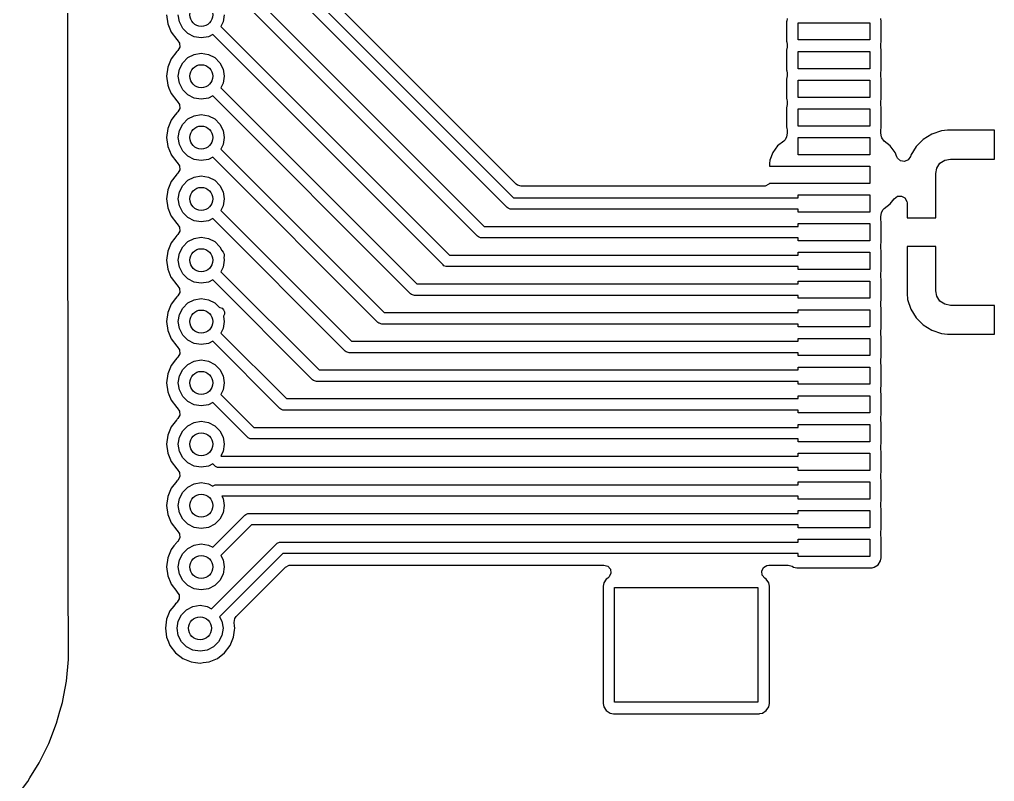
# Model space of a CAD drawing. Extents: x 51 to 261, y -150 to -32.
# Drawn here: x 54.75 to 71.75, y -85.31 to -72.04 of the extents above; entities that cross this region are included whole.
import ezdxf

# ---------------------------------------------------------------- set-up
doc = ezdxf.new("R2010")
doc.units = 0
doc.layers.add('BLACK', color=7, linetype='CONTINUOUS')

msp = doc.modelspace()

# ---------------------------------------------------------------- linework, layer by layer
at = {"layer": 'BLACK', "linetype": 'CONTINUOUS'}
for p, q in [((55.597727, -82.218396), (55.589835, -69.032823)), ((58.250174, -70.030752), (63.361998, -75.142576)), ((63.408728, -74.905757), (58.541175, -70.038204)), ((63.249865, -75.313287), (58.102032, -70.165454)), ((62.733865, -75.813286), (58.137086, -71.216508)), ((58.268035, -71.064613), (62.845997, -75.642576)), ((57.310001, -71.954833), (57.330638, -72.111592)), ((57.53526, -72.078439), (57.515683, -71.954832)), ((57.592076, -72.189946), (57.53526, -72.078439)), ((58.296106, -72.078439), (58.257155, -72.154882)), ((58.315683, -71.954832), (58.296106, -72.078439)), ((68.123663, -72.066092), (68.122323, -72.072828)), ((68.122323, -72.072828), (68.122323, -72.412324)), ((68.133474, -72.016766), (68.123663, -72.066092)), ((69.773323, -72.072825), (69.762172, -72.016768)), ((69.773323, -72.412326), (69.773323, -72.072825)), ((57.330638, -72.111592), (57.330639, -72.111594)), ((57.330639, -72.111594), (57.390663, -72.256506)), ((57.680569, -72.278439), (57.592076, -72.189946)), ((58.257155, -72.154882), (62.244848, -76.142576)), ((68.322823, -72.392576), (68.322823, -72.092576)), ((68.322823, -72.092576), (69.572823, -72.092576)), ((69.572823, -72.092576), (69.572823, -72.392576)), ((57.390663, -72.256506), (57.391147, -72.257673)), ((57.391147, -72.257673), (57.487401, -72.383114)), ((57.487401, -72.383114), (57.497568, -72.390915)), ((57.497568, -72.390915), (57.53877, -72.447344)), ((57.792076, -72.335255), (57.680569, -72.278439)), ((57.915683, -72.354832), (57.792076, -72.335255)), ((58.03929, -72.335255), (57.915683, -72.354832)), ((58.115733, -72.296304), (58.03929, -72.335255)), ((62.132717, -76.313287), (58.115733, -72.296304)), ((68.122323, -72.412324), (68.125834, -72.429975)), ((69.572823, -72.392576), (68.322823, -72.392576)), ((69.762172, -72.468384), (69.773323, -72.412326)), ((57.497571, -72.587661), (57.491188, -72.592559)), ((57.50871, -72.57801), (57.497571, -72.587661)), ((57.542924, -72.51709), (57.50871, -72.57801)), ((57.53877, -72.447344), (57.542924, -72.51709)), ((68.133474, -72.516766), (68.122323, -72.572828)), ((68.122323, -72.572828), (68.122323, -72.912324)), ((68.125834, -72.429975), (68.133474, -72.468386)), ((68.133474, -72.468386), (68.133474, -72.516766)), ((69.762172, -72.516768), (69.762172, -72.468384)), ((69.773323, -72.572825), (69.762172, -72.516768)), ((69.773323, -72.912326), (69.773323, -72.572825)), ((57.391146, -72.720908), (57.330639, -72.866985)), ((57.487402, -72.595465), (57.391146, -72.720908)), ((57.491188, -72.592559), (57.487402, -72.595465)), ((57.592076, -72.788634), (57.680569, -72.700141)), ((57.680569, -72.700141), (57.792076, -72.643325)), ((57.792076, -72.643325), (57.915683, -72.623748)), ((57.915683, -72.623748), (58.03929, -72.643325)), ((58.03929, -72.643325), (58.150797, -72.700141)), ((58.150797, -72.700141), (58.23929, -72.788634)), ((68.322823, -72.892576), (68.322823, -72.592576)), ((68.322823, -72.592576), (69.572823, -72.592576)), ((69.572823, -72.592576), (69.572823, -72.892576)), ((57.330638, -72.866987), (57.310001, -73.023746)), ((57.330639, -72.866985), (57.330638, -72.866987)), ((57.515683, -73.023748), (57.53526, -72.900141)), ((57.53526, -72.900141), (57.592076, -72.788634)), ((58.23929, -72.788634), (58.296106, -72.900141)), ((58.296106, -72.900141), (58.315683, -73.023748)), ((68.122323, -72.912324), (68.125834, -72.929975)), ((68.125834, -72.929975), (68.133474, -72.968386)), ((69.572823, -72.892576), (68.322823, -72.892576)), ((69.762172, -72.968384), (69.773323, -72.912326)), ((57.310001, -73.023746), (57.310001, -73.023749)), ((57.310001, -73.023749), (57.330638, -73.180508)), ((57.53526, -73.147355), (57.515683, -73.023748)), ((58.315683, -73.023748), (58.296106, -73.147355)), ((68.122324, -73.072825), (68.122323, -73.072828)), ((68.122323, -73.072828), (68.122323, -73.412324)), ((68.133474, -73.016766), (68.122324, -73.072825)), ((68.133474, -72.968386), (68.133474, -73.016766)), ((68.322823, -73.392576), (68.322823, -73.092576)), ((68.322823, -73.092576), (69.572823, -73.092576)), ((69.572823, -73.092576), (69.572823, -73.392576)), ((69.762172, -73.016768), (69.762172, -72.968384)), ((69.773323, -73.072825), (69.762172, -73.016768)), ((69.773323, -73.412326), (69.773323, -73.072825)), ((57.330638, -73.180508), (57.330639, -73.18051)), ((57.330639, -73.18051), (57.352364, -73.23296)), ((57.352364, -73.23296), (57.391147, -73.326589)), ((57.592076, -73.258862), (57.53526, -73.147355)), ((57.680569, -73.347355), (57.592076, -73.258862)), ((58.296106, -73.147355), (58.257155, -73.223798)), ((58.257155, -73.223798), (61.675933, -76.642576)), ((57.391147, -73.326589), (57.487401, -73.45203)), ((57.792076, -73.404171), (57.680569, -73.347355)), ((57.915683, -73.423748), (57.792076, -73.404171)), ((58.03929, -73.404171), (57.915683, -73.423748)), ((58.115733, -73.36522), (58.03929, -73.404171)), ((61.5638, -76.813287), (58.115733, -73.36522)), ((68.122323, -73.412324), (68.124327, -73.422397)), ((68.124327, -73.422397), (68.133474, -73.468386)), ((69.572823, -73.392576), (68.322823, -73.392576)), ((69.762172, -73.468384), (69.773323, -73.412326)), ((57.487401, -73.45203), (57.497568, -73.459831)), ((57.497568, -73.459831), (57.53877, -73.51626)), ((57.542924, -73.586006), (57.50871, -73.646926)), ((57.53877, -73.51626), (57.542924, -73.586006)), ((68.133474, -73.516766), (68.122323, -73.572828)), ((68.122323, -73.572828), (68.122323, -73.912324)), ((68.133474, -73.468386), (68.133474, -73.516766)), ((68.322823, -73.892576), (68.322823, -73.592576)), ((68.322823, -73.592576), (69.572823, -73.592576)), ((69.572823, -73.592576), (69.572823, -73.892576)), ((69.762172, -73.500035), (69.762172, -73.468384)), ((69.762172, -73.516768), (69.762172, -73.500035)), ((69.773323, -73.572825), (69.762172, -73.516768)), ((69.773323, -73.912326), (69.773323, -73.572825)), ((57.439274, -73.727102), (57.391146, -73.789824)), ((57.487401, -73.664382), (57.439274, -73.727102)), ((57.497571, -73.656577), (57.487401, -73.664382)), ((57.50871, -73.646926), (57.497571, -73.656577)), ((57.592076, -73.85755), (57.680569, -73.769057)), ((57.680569, -73.769057), (57.792076, -73.712241)), ((57.792076, -73.712241), (57.915683, -73.692664)), ((57.915683, -73.692664), (58.03929, -73.712241)), ((58.03929, -73.712241), (58.150797, -73.769057)), ((58.150797, -73.769057), (58.23929, -73.85755)), ((57.330638, -73.935903), (57.310001, -74.092662)), ((57.330639, -73.935901), (57.330638, -73.935903)), ((57.391146, -73.789824), (57.330639, -73.935901)), ((57.53526, -73.969057), (57.592076, -73.85755)), ((58.23929, -73.85755), (58.296106, -73.969057)), ((68.122323, -73.912324), (68.124362, -73.922576)), ((68.124362, -73.922576), (68.133474, -73.968386)), ((69.572823, -73.892576), (68.322823, -73.892576)), ((69.762172, -73.968384), (69.773323, -73.912326)), ((57.310001, -74.092662), (57.310001, -74.092665)), ((57.310001, -74.092665), (57.330638, -74.249424)), ((57.515683, -74.092664), (57.53526, -73.969057)), ((57.53526, -74.216271), (57.515683, -74.092664)), ((58.296106, -73.969057), (58.315683, -74.092664)), ((58.315683, -74.092664), (58.296106, -74.216271)), ((68.118459, -74.078268), (68.096658, -74.132166)), ((68.121135, -74.078801), (68.118459, -74.078268)), ((68.133474, -74.016766), (68.121135, -74.078801)), ((68.133474, -73.968386), (68.133474, -74.016766)), ((68.322823, -74.392576), (68.322823, -74.092576)), ((68.322823, -74.092576), (69.572823, -74.092576)), ((69.572823, -74.092576), (69.572823, -74.392576)), ((69.762172, -74.016768), (69.762172, -73.968384)), ((69.774512, -74.078803), (69.762172, -74.016768)), ((69.77541, -74.078624), (69.774512, -74.078803)), ((69.780001, -74.098498), (69.77541, -74.078624)), ((69.821871, -74.154432), (69.780001, -74.098498)), ((70.655484, -74.032996), (70.505268, -74.125651)), ((70.655489, -74.032994), (70.655484, -74.032996)), ((70.82302, -73.97748), (70.655489, -74.032994)), ((70.926416, -73.966917), (70.82302, -73.97748)), ((70.926432, -73.966916), (70.926416, -73.966917)), ((71.746736, -73.966916), (70.926432, -73.966916)), ((71.746736, -74.466916), (71.746736, -73.966916)), ((57.330638, -74.249424), (57.330639, -74.249426)), ((57.330639, -74.249426), (57.388437, -74.388964)), ((57.592076, -74.327778), (57.53526, -74.216271)), ((58.296106, -74.216271), (58.257155, -74.292714)), ((67.965632, -74.235388), (67.879472, -74.350482)), ((68.073774, -74.154432), (67.965632, -74.235388)), ((68.096658, -74.132166), (68.073774, -74.154432)), ((69.930013, -74.235388), (69.821871, -74.154432)), ((70.016173, -74.350482), (69.930013, -74.235388)), ((70.380471, -74.250448), (70.287816, -74.400664)), ((70.505268, -74.125651), (70.380471, -74.250448)), ((57.388437, -74.388964), (57.391147, -74.395505)), ((57.391147, -74.395505), (57.487401, -74.520946)), ((57.680569, -74.416271), (57.592076, -74.327778)), ((57.792076, -74.473087), (57.680569, -74.416271)), ((58.115733, -74.434136), (58.03929, -74.473087)), ((60.994884, -77.313286), (58.115733, -74.434136)), ((58.257155, -74.292714), (61.107016, -77.142576)), ((67.879468, -74.350489), (67.829226, -74.485196)), ((67.879472, -74.350482), (67.879468, -74.350489)), ((69.572823, -74.392576), (68.322823, -74.392576)), ((70.016177, -74.350489), (70.016173, -74.350482)), ((70.045731, -74.429728), (70.016177, -74.350489)), ((70.055353, -74.449806), (70.045731, -74.429728)), ((70.106551, -74.49735), (70.055353, -74.449806)), ((70.279618, -74.425403), (70.239843, -74.482846)), ((70.287814, -74.400669), (70.279618, -74.425403)), ((70.287816, -74.400664), (70.287814, -74.400669)), ((57.487401, -74.520946), (57.497568, -74.528747)), ((57.497568, -74.528747), (57.53877, -74.585176)), ((57.53877, -74.585176), (57.542924, -74.654922)), ((57.915683, -74.492664), (57.792076, -74.473087)), ((58.03929, -74.473087), (57.915683, -74.492664)), ((67.829224, -74.485203), (67.822823, -74.544731)), ((67.822823, -74.544731), (67.822823, -74.592576)), ((67.822823, -74.592576), (68.291907, -74.592576)), ((67.829226, -74.485196), (67.829224, -74.485203)), ((68.291907, -74.592576), (68.302085, -74.593076)), ((68.302085, -74.593076), (68.322823, -74.593076)), ((68.322823, -74.593076), (68.322823, -74.592576)), ((68.322823, -74.592576), (69.572823, -74.592576)), ((69.572823, -74.592576), (69.572823, -74.892576)), ((70.175327, -74.509667), (70.106551, -74.49735)), ((70.239843, -74.482846), (70.175327, -74.509667)), ((70.721736, -74.721916), (70.741147, -74.624332)), ((70.741147, -74.624332), (70.796424, -74.541604)), ((70.796424, -74.541604), (70.879152, -74.486327)), ((70.879152, -74.486327), (70.976736, -74.466916)), ((70.976736, -74.466916), (71.746736, -74.466916)), ((57.477089, -74.746737), (57.391146, -74.85874)), ((57.487401, -74.733298), (57.477089, -74.746737)), ((57.497571, -74.725493), (57.487401, -74.733298)), ((57.50871, -74.715842), (57.497571, -74.725493)), ((57.542924, -74.654922), (57.50871, -74.715842)), ((57.680569, -74.837973), (57.792076, -74.781157)), ((57.792076, -74.781157), (57.915683, -74.76158)), ((57.915683, -74.76158), (58.03929, -74.781157)), ((58.03929, -74.781157), (58.150797, -74.837973)), ((70.721736, -75.491916), (70.721736, -74.721916)), ((57.391146, -74.85874), (57.330639, -75.004817)), ((57.53526, -75.037973), (57.592076, -74.926466)), ((57.592076, -74.926466), (57.680569, -74.837973)), ((58.150797, -74.837973), (58.23929, -74.926466)), ((58.23929, -74.926466), (58.296106, -75.037973)), ((63.42937, -74.922391), (63.408728, -74.905757)), ((63.496409, -74.942076), (63.42937, -74.922391)), ((67.721961, -74.942076), (63.496409, -74.942076)), ((67.748319, -74.939242), (67.721961, -74.942076)), ((67.809642, -74.905757), (67.748319, -74.939242)), ((67.822823, -74.892576), (67.809642, -74.905757)), ((68.291907, -74.892576), (67.822823, -74.892576)), ((68.302085, -74.892076), (68.291907, -74.892576)), ((68.322823, -74.892076), (68.302085, -74.892076)), ((68.322823, -74.892576), (68.322823, -74.892076)), ((69.572823, -74.892576), (68.322823, -74.892576)), ((57.330638, -75.004819), (57.310001, -75.161578)), ((57.330639, -75.004817), (57.330638, -75.004819)), ((57.515683, -75.16158), (57.53526, -75.037973)), ((58.296106, -75.037973), (58.315683, -75.16158)), ((68.322823, -75.142576), (68.322823, -75.092576)), ((68.322823, -75.092576), (69.572823, -75.092576)), ((69.572823, -75.092576), (69.572823, -75.392576)), ((69.99847, -75.158318), (70.054403, -75.116447)), ((70.054403, -75.116447), (70.124095, -75.111463)), ((70.124095, -75.111463), (70.185418, -75.144949)), ((57.310001, -75.161578), (57.310001, -75.161581)), ((57.310001, -75.161581), (57.330638, -75.31834)), ((57.53526, -75.285187), (57.515683, -75.16158)), ((57.592076, -75.396694), (57.53526, -75.285187)), ((58.296106, -75.285187), (58.257155, -75.36163)), ((58.315683, -75.16158), (58.296106, -75.285187)), ((63.361998, -75.142576), (68.322823, -75.142576)), ((69.821872, -75.330718), (69.930013, -75.249762)), ((69.930013, -75.249762), (69.99847, -75.158318)), ((70.185418, -75.144949), (70.218902, -75.206272)), ((70.218902, -75.206272), (70.221736, -75.232629)), ((70.221736, -75.232629), (70.221736, -75.491916)), ((57.330638, -75.31834), (57.330639, -75.318342)), ((57.330639, -75.318342), (57.373353, -75.421464)), ((57.373353, -75.421464), (57.391147, -75.464421)), ((57.391147, -75.464421), (57.487401, -75.589862)), ((57.680569, -75.485187), (57.592076, -75.396694)), ((58.257155, -75.36163), (60.5381, -77.642576)), ((63.265019, -75.325723), (63.249865, -75.313287)), ((63.301067, -75.340655), (63.265019, -75.325723)), ((63.320576, -75.342576), (63.301067, -75.340655)), ((68.322823, -75.342576), (63.320576, -75.342576)), ((68.322823, -75.392576), (68.322823, -75.342576)), ((69.572823, -75.392576), (68.322823, -75.392576)), ((69.762172, -75.468384), (69.774512, -75.406349)), ((69.762172, -75.516768), (69.762172, -75.468384)), ((69.774512, -75.406349), (69.777231, -75.40689)), ((69.777231, -75.40689), (69.798837, -75.353176)), ((69.798837, -75.353176), (69.821872, -75.330718)), ((57.487401, -75.589862), (57.497568, -75.597663)), ((57.497568, -75.597663), (57.53877, -75.654092)), ((57.792076, -75.542003), (57.680569, -75.485187)), ((57.915683, -75.56158), (57.792076, -75.542003)), ((58.03929, -75.542003), (57.915683, -75.56158)), ((58.115733, -75.503052), (58.03929, -75.542003)), ((60.425969, -77.813287), (58.115733, -75.503052)), ((62.845997, -75.642576), (68.322823, -75.642576)), ((68.322823, -75.642576), (68.322823, -75.592576)), ((68.322823, -75.592576), (69.572823, -75.592576)), ((69.572823, -75.592576), (69.572823, -75.892576)), ((69.773323, -75.572825), (69.762172, -75.516768)), ((69.773323, -75.692079), (69.773323, -75.572825)), ((70.221736, -75.491916), (70.721736, -75.491916)), ((57.487401, -75.802214), (57.455073, -75.844345)), ((57.489235, -75.800807), (57.487401, -75.802214)), ((57.49239, -75.798386), (57.489235, -75.800807)), ((57.497571, -75.794409), (57.49239, -75.798386)), ((57.50871, -75.784758), (57.497571, -75.794409)), ((57.542924, -75.723838), (57.50871, -75.784758)), ((57.53877, -75.654092), (57.542924, -75.723838)), ((62.749018, -75.825723), (62.733865, -75.813286)), ((69.773323, -75.912326), (69.773323, -75.692079)), ((57.391146, -75.927656), (57.330639, -76.073733)), ((57.455073, -75.844345), (57.391146, -75.927656)), ((57.592076, -75.995382), (57.680569, -75.906889)), ((57.680569, -75.906889), (57.792076, -75.850073)), ((57.792076, -75.850073), (57.915683, -75.830496)), ((57.915683, -75.830496), (58.03929, -75.850073)), ((58.03929, -75.850073), (58.150797, -75.906889)), ((58.150797, -75.906889), (58.23929, -75.995382)), ((62.759576, -75.830096), (62.749018, -75.825723)), ((62.785067, -75.840655), (62.759576, -75.830096)), ((62.804576, -75.842576), (62.785067, -75.840655)), ((68.322823, -75.842576), (62.804576, -75.842576)), ((68.322823, -75.892576), (68.322823, -75.842576)), ((69.572823, -75.892576), (68.322823, -75.892576)), ((69.762172, -75.968384), (69.773323, -75.912326)), ((69.762172, -76.016768), (69.762172, -75.968384)), ((57.330638, -76.073735), (57.310001, -76.230494)), ((57.330639, -76.073733), (57.330638, -76.073735)), ((57.515683, -76.230496), (57.53526, -76.106889)), ((57.53526, -76.106889), (57.592076, -75.995382)), ((58.23929, -75.995382), (58.273065, -76.061669)), ((58.273065, -76.061669), (58.299135, -76.087739)), ((58.299135, -76.087739), (58.314067, -76.123787)), ((58.314067, -76.123787), (58.314067, -76.162805)), ((62.244848, -76.142576), (68.322823, -76.142576)), ((68.322823, -76.142576), (68.322823, -76.092576)), ((68.322823, -76.092576), (69.572823, -76.092576)), ((69.572823, -76.092576), (69.572823, -76.392576)), ((69.773323, -76.072825), (69.762172, -76.016768)), ((69.773323, -76.412326), (69.773323, -76.072825)), ((70.721736, -75.991916), (70.221737, -75.991916)), ((70.221737, -75.991916), (70.221737, -76.812234)), ((70.721736, -76.761916), (70.721736, -75.991916)), ((57.310001, -76.230494), (57.310001, -76.230497)), ((57.310001, -76.230497), (57.330638, -76.387256)), ((57.53526, -76.354103), (57.515683, -76.230496)), ((58.315683, -76.230496), (58.296106, -76.354103)), ((58.314067, -76.162805), (58.30748, -76.178705)), ((58.30748, -76.178705), (58.315683, -76.230496)), ((62.14787, -76.325723), (62.132717, -76.313287)), ((62.183918, -76.340655), (62.14787, -76.325723)), ((57.330638, -76.387256), (57.330639, -76.387258)), ((57.330639, -76.387258), (57.387645, -76.524884)), ((57.592076, -76.46561), (57.53526, -76.354103)), ((57.680569, -76.554103), (57.592076, -76.46561)), ((58.296106, -76.354103), (58.257155, -76.430546)), ((58.257155, -76.430546), (59.969185, -78.142576)), ((62.203427, -76.342576), (62.183918, -76.340655)), ((68.322823, -76.342576), (62.203427, -76.342576)), ((68.322823, -76.392576), (68.322823, -76.342576)), ((69.572823, -76.392576), (68.322823, -76.392576)), ((69.762172, -76.468384), (69.773323, -76.412326)), ((69.762172, -76.516768), (69.762172, -76.468384)), ((57.387645, -76.524884), (57.391147, -76.533337)), ((57.391147, -76.533337), (57.487401, -76.658778)), ((57.487401, -76.658778), (57.497568, -76.666579)), ((57.497568, -76.666579), (57.53877, -76.723008)), ((57.792076, -76.610919), (57.680569, -76.554103)), ((57.915683, -76.630496), (57.792076, -76.610919)), ((58.03929, -76.610919), (57.915683, -76.630496)), ((58.115733, -76.571968), (58.03929, -76.610919)), ((59.857052, -78.313287), (58.115733, -76.571968)), ((61.675933, -76.642576), (68.322823, -76.642576)), ((68.322823, -76.642576), (68.322823, -76.592576)), ((68.322823, -76.592576), (69.572823, -76.592576)), ((69.572823, -76.592576), (69.572823, -76.892576)), ((69.773323, -76.572825), (69.762172, -76.516768)), ((69.773323, -76.812234), (69.773323, -76.572825)), ((57.542924, -76.792754), (57.50871, -76.853674)), ((57.53877, -76.723008), (57.542924, -76.792754)), ((61.578954, -76.825723), (61.5638, -76.813287)), ((61.615002, -76.840655), (61.578954, -76.825723)), ((61.634511, -76.842576), (61.615002, -76.840655)), ((69.773323, -76.912326), (69.773323, -76.812234)), ((70.221737, -76.812234), (70.2323, -76.915631)), ((70.741147, -76.8595), (70.721736, -76.761916)), ((57.391146, -76.996572), (57.330639, -77.142649)), ((57.467309, -76.897315), (57.391146, -76.996572)), ((57.487401, -76.87113), (57.467309, -76.897315)), ((57.497571, -76.863325), (57.487401, -76.87113)), ((57.50871, -76.853674), (57.497571, -76.863325)), ((57.592076, -77.064298), (57.680569, -76.975805)), ((57.680569, -76.975805), (57.792076, -76.918989)), ((57.792076, -76.918989), (57.915683, -76.899412)), ((57.915683, -76.899412), (58.03929, -76.918989)), ((58.03929, -76.918989), (58.150797, -76.975805)), ((58.150797, -76.975805), (58.225947, -77.050955)), ((68.322823, -76.842576), (61.634511, -76.842576)), ((68.322823, -76.892576), (68.322823, -76.842576)), ((69.572823, -76.892576), (68.322823, -76.892576)), ((69.762172, -76.968384), (69.773323, -76.912326)), ((69.762172, -77.016768), (69.762172, -76.968384)), ((70.2323, -76.915631), (70.287814, -77.083162)), ((70.796424, -76.942228), (70.741147, -76.8595)), ((70.879152, -76.997505), (70.796424, -76.942228)), ((70.976736, -77.016916), (70.879152, -76.997505)), ((57.330638, -77.142651), (57.310001, -77.29941)), ((57.330639, -77.142649), (57.330638, -77.142651)), ((57.515683, -77.299412), (57.53526, -77.175805)), ((57.53526, -77.175805), (57.592076, -77.064298)), ((58.225947, -77.050955), (58.242087, -77.052545)), ((58.242087, -77.052545), (58.278135, -77.067477)), ((58.278135, -77.067477), (58.305725, -77.095067)), ((58.305725, -77.095067), (58.320657, -77.131115)), ((58.320657, -77.170133), (58.305725, -77.206181)), ((58.320657, -77.131115), (58.320657, -77.170133)), ((61.107016, -77.142576), (68.322823, -77.142576)), ((68.322823, -77.142576), (68.322823, -77.092576)), ((68.322823, -77.092576), (69.572823, -77.092576)), ((69.572823, -77.092576), (69.572823, -77.392576)), ((69.773323, -77.072825), (69.762172, -77.016768)), ((69.773323, -77.412326), (69.773323, -77.072825)), ((70.287814, -77.083162), (70.287816, -77.083167)), ((70.287816, -77.083167), (70.380471, -77.233383)), ((71.746736, -77.016916), (70.976736, -77.016916)), ((71.746736, -77.516914), (71.746736, -77.016916)), ((57.310001, -77.29941), (57.310001, -77.299413)), ((57.310001, -77.299413), (57.330638, -77.456172)), ((57.53526, -77.423019), (57.515683, -77.299412)), ((58.315683, -77.299412), (58.296106, -77.423019)), ((58.305725, -77.206181), (58.301574, -77.210331)), ((58.301574, -77.210331), (58.315683, -77.299412)), ((61.010037, -77.325723), (60.994884, -77.313286)), ((61.020595, -77.330096), (61.010037, -77.325723)), ((61.046086, -77.340655), (61.020595, -77.330096)), ((61.065595, -77.342576), (61.046086, -77.340655)), ((68.322823, -77.342576), (61.065595, -77.342576)), ((68.322823, -77.392576), (68.322823, -77.342576)), ((70.380471, -77.233383), (70.505268, -77.35818)), ((57.330638, -77.456172), (57.330639, -77.456174)), ((57.330639, -77.456174), (57.378957, -77.572825)), ((57.592076, -77.534526), (57.53526, -77.423019)), ((58.296106, -77.423019), (58.257155, -77.499462)), ((58.257155, -77.499462), (59.400269, -78.642576)), ((69.572823, -77.392576), (68.322823, -77.392576)), ((69.762172, -77.468384), (69.773323, -77.412326)), ((69.762172, -77.516768), (69.762172, -77.468384)), ((69.773323, -77.572825), (69.762172, -77.516768)), ((70.505268, -77.35818), (70.655484, -77.450835)), ((70.655484, -77.450835), (70.655489, -77.450837)), ((70.655489, -77.450837), (70.82302, -77.506351)), ((70.82302, -77.506351), (70.926423, -77.516915)), ((70.926423, -77.516915), (71.746735, -77.516915)), ((71.746735, -77.516915), (71.746736, -77.516914)), ((57.378957, -77.572825), (57.391147, -77.602253)), ((57.391147, -77.602253), (57.487401, -77.727694)), ((57.680569, -77.623019), (57.592076, -77.534526)), ((57.792076, -77.679835), (57.680569, -77.623019)), ((57.915683, -77.699412), (57.792076, -77.679835)), ((58.03929, -77.679835), (57.915683, -77.699412)), ((58.115733, -77.640884), (58.03929, -77.679835)), ((59.288136, -78.813287), (58.115733, -77.640884)), ((60.5381, -77.642576), (68.322823, -77.642576)), ((68.322823, -77.642576), (68.322823, -77.592576)), ((68.322823, -77.592576), (69.572823, -77.592576)), ((69.572823, -77.592576), (69.572823, -77.892576)), ((69.773323, -77.912326), (69.773323, -77.572825)), ((57.487401, -77.727694), (57.497568, -77.735495)), ((57.497568, -77.735495), (57.53877, -77.791924)), ((57.542924, -77.86167), (57.50871, -77.92259)), ((57.53877, -77.791924), (57.542924, -77.86167)), ((60.441122, -77.825724), (60.425969, -77.813287)), ((60.47717, -77.840655), (60.441122, -77.825724)), ((60.496679, -77.842576), (60.47717, -77.840655)), ((68.322823, -77.842576), (60.496679, -77.842576)), ((68.322823, -77.892576), (68.322823, -77.842576)), ((57.465657, -77.968384), (57.391146, -78.065488)), ((57.487401, -77.940046), (57.465657, -77.968384)), ((57.497571, -77.932241), (57.487401, -77.940046)), ((57.50871, -77.92259), (57.497571, -77.932241)), ((57.680569, -78.044721), (57.792076, -77.987905)), ((57.792076, -77.987905), (57.915683, -77.968328)), ((57.915683, -77.968328), (58.03929, -77.987905)), ((58.03929, -77.987905), (58.150797, -78.044721)), ((69.572823, -77.892576), (68.322823, -77.892576)), ((69.762172, -77.968384), (69.773323, -77.912326)), ((69.762172, -78.016768), (69.762172, -77.968384)), ((69.773323, -78.072825), (69.762172, -78.016768)), ((57.391146, -78.065488), (57.330639, -78.211565)), ((57.53526, -78.244721), (57.592076, -78.133214)), ((57.592076, -78.133214), (57.680569, -78.044721)), ((58.150797, -78.044721), (58.23929, -78.133214)), ((58.23929, -78.133214), (58.296106, -78.244721)), ((59.969185, -78.142576), (68.322823, -78.142576)), ((68.322823, -78.142576), (68.322823, -78.092576)), ((68.322823, -78.092576), (69.572823, -78.092576)), ((69.572823, -78.092576), (69.572823, -78.392576)), ((69.773323, -78.412326), (69.773323, -78.072825)), ((57.330638, -78.211567), (57.310001, -78.368326)), ((57.310001, -78.368326), (57.310001, -78.368329)), ((57.310001, -78.368329), (57.330638, -78.525088)), ((57.330639, -78.211565), (57.330638, -78.211567)), ((57.515683, -78.368328), (57.53526, -78.244721)), ((57.53526, -78.491935), (57.515683, -78.368328)), ((58.296106, -78.244721), (58.315683, -78.368328)), ((58.315683, -78.368328), (58.296106, -78.491935)), ((59.872206, -78.325723), (59.857052, -78.313287)), ((59.908254, -78.340655), (59.872206, -78.325723)), ((59.927763, -78.342576), (59.908254, -78.340655)), ((68.322823, -78.342576), (59.927763, -78.342576)), ((68.322823, -78.392576), (68.322823, -78.342576)), ((57.330638, -78.525088), (57.330639, -78.52509)), ((57.330639, -78.52509), (57.350411, -78.572825)), ((57.592076, -78.603442), (57.53526, -78.491935)), ((58.296106, -78.491935), (58.257155, -78.568378)), ((69.572823, -78.392576), (68.322823, -78.392576)), ((69.762172, -78.468384), (69.773323, -78.412326)), ((69.762172, -78.516768), (69.762172, -78.468384)), ((69.773323, -78.572825), (69.762172, -78.516768)), ((57.350411, -78.572825), (57.391147, -78.671169)), ((57.391147, -78.671169), (57.487401, -78.79661)), ((57.680569, -78.691935), (57.592076, -78.603442)), ((57.792076, -78.748751), (57.680569, -78.691935)), ((58.115733, -78.7098), (58.03929, -78.748751)), ((58.71922, -79.313286), (58.115733, -78.7098)), ((58.257155, -78.568378), (58.831352, -79.142576)), ((59.400269, -78.642576), (68.322823, -78.642576)), ((68.322823, -78.642576), (68.322823, -78.592576)), ((68.322823, -78.592576), (69.572823, -78.592576)), ((69.572823, -78.592576), (69.572823, -78.892576)), ((69.773323, -78.912326), (69.773323, -78.572825)), ((57.487401, -78.79661), (57.497568, -78.804411)), ((57.497568, -78.804411), (57.53877, -78.86084)), ((57.53877, -78.86084), (57.542924, -78.930586)), ((57.915683, -78.768328), (57.792076, -78.748751)), ((58.03929, -78.748751), (57.915683, -78.768328)), ((59.30329, -78.825723), (59.288136, -78.813287)), ((59.339338, -78.840655), (59.30329, -78.825723)), ((59.358847, -78.842576), (59.339338, -78.840655)), ((68.322823, -78.842576), (59.358847, -78.842576)), ((68.322823, -78.892576), (68.322823, -78.842576)), ((57.481411, -79.016768), (57.391146, -79.134404)), ((57.487401, -79.008962), (57.481411, -79.016768)), ((57.497571, -79.001157), (57.487401, -79.008962)), ((57.50871, -78.991506), (57.497571, -79.001157)), ((57.542924, -78.930586), (57.50871, -78.991506)), ((57.792076, -79.056821), (57.915683, -79.037244)), ((57.915683, -79.037244), (58.03929, -79.056821)), ((69.572823, -78.892576), (68.322823, -78.892576)), ((69.762172, -78.968384), (69.773323, -78.912326)), ((69.762172, -79.016768), (69.762172, -78.968384)), ((69.773323, -79.072825), (69.762172, -79.016768)), ((57.391146, -79.134404), (57.330639, -79.280481)), ((57.53526, -79.313637), (57.592076, -79.20213)), ((57.592076, -79.20213), (57.680569, -79.113637)), ((57.680569, -79.113637), (57.792076, -79.056821)), ((58.03929, -79.056821), (58.150797, -79.113637)), ((58.150797, -79.113637), (58.23929, -79.20213)), ((58.23929, -79.20213), (58.296106, -79.313637)), ((58.831352, -79.142576), (68.322823, -79.142576)), ((68.322823, -79.142576), (68.322823, -79.092576)), ((68.322823, -79.092576), (69.572823, -79.092576)), ((69.572823, -79.092576), (69.572823, -79.392576)), ((69.773323, -79.412326), (69.773323, -79.072825)), ((57.330638, -79.280483), (57.310001, -79.437242)), ((57.330639, -79.280481), (57.330638, -79.280483)), ((57.515683, -79.437244), (57.53526, -79.313637)), ((58.296106, -79.313637), (58.315683, -79.437244)), ((58.734373, -79.325723), (58.71922, -79.313286)), ((58.744931, -79.330096), (58.734373, -79.325723)), ((58.770422, -79.340655), (58.744931, -79.330096)), ((58.789931, -79.342576), (58.770422, -79.340655)), ((68.322823, -79.342576), (58.789931, -79.342576)), ((68.322823, -79.392576), (68.322823, -79.342576)), ((57.310001, -79.437242), (57.310001, -79.437245)), ((57.310001, -79.437245), (57.330638, -79.594004)), ((57.53526, -79.560851), (57.515683, -79.437244)), ((57.592076, -79.672358), (57.53526, -79.560851)), ((58.296106, -79.560851), (58.257155, -79.637295)), ((58.315683, -79.437244), (58.296106, -79.560851)), ((69.572823, -79.392576), (68.322823, -79.392576)), ((69.762172, -79.468384), (69.773323, -79.412326)), ((69.762172, -79.516768), (69.762172, -79.468384)), ((69.773323, -79.572825), (69.762172, -79.516768)), ((57.330638, -79.594004), (57.330639, -79.594006)), ((57.330639, -79.594006), (57.391147, -79.740085)), ((57.680569, -79.760851), (57.592076, -79.672358)), ((58.257155, -79.637295), (58.262436, -79.642576)), ((58.262436, -79.642576), (68.322823, -79.642576)), ((68.322823, -79.642576), (68.322823, -79.592576)), ((68.322823, -79.592576), (69.572823, -79.592576)), ((69.572823, -79.592576), (69.572823, -79.892576)), ((69.773323, -79.912326), (69.773323, -79.572825)), ((57.391147, -79.740085), (57.487401, -79.865526)), ((57.487401, -79.865526), (57.497568, -79.873327)), ((57.497568, -79.873327), (57.53877, -79.929756)), ((57.792076, -79.817667), (57.680569, -79.760851)), ((57.915683, -79.837244), (57.792076, -79.817667)), ((58.03929, -79.817667), (57.915683, -79.837244)), ((58.115734, -79.778716), (58.03929, -79.817667)), ((58.150305, -79.813287), (58.115734, -79.778716)), ((58.165458, -79.825724), (58.150305, -79.813287)), ((58.201506, -79.840655), (58.165458, -79.825724)), ((58.221015, -79.842576), (58.201506, -79.840655)), ((68.322823, -79.842576), (58.221015, -79.842576)), ((68.322823, -79.892576), (68.322823, -79.842576)), ((69.572823, -79.892576), (68.322823, -79.892576)), ((57.497571, -80.070073), (57.491188, -80.074971)), ((57.50871, -80.060422), (57.497571, -80.070073)), ((57.542924, -79.999502), (57.50871, -80.060422)), ((57.53877, -79.929756), (57.542924, -79.999502)), ((69.762172, -79.968384), (69.773323, -79.912326)), ((69.762172, -80.016768), (69.762172, -79.968384)), ((69.773323, -80.072825), (69.762172, -80.016768)), ((57.391146, -80.20332), (57.330639, -80.349397)), ((57.487402, -80.077877), (57.391146, -80.20332)), ((57.491188, -80.074971), (57.487402, -80.077877)), ((57.592076, -80.271046), (57.680569, -80.182553)), ((57.680569, -80.182553), (57.792076, -80.125737)), ((57.792076, -80.125737), (57.915683, -80.10616)), ((57.915683, -80.10616), (58.03929, -80.125737)), ((58.03929, -80.125737), (58.116701, -80.16518)), ((58.116701, -80.16518), (58.12371, -80.159429)), ((58.12371, -80.159429), (58.159758, -80.144497)), ((58.159758, -80.144497), (58.179267, -80.142576)), ((58.179267, -80.142576), (68.322823, -80.142576)), ((68.322823, -80.142576), (68.322823, -80.092576)), ((68.322823, -80.092576), (69.572823, -80.092576)), ((69.572823, -80.092576), (69.572823, -80.392576)), ((69.773323, -80.412326), (69.773323, -80.072825)), ((57.330638, -80.349399), (57.310001, -80.506158)), ((57.330639, -80.349397), (57.330638, -80.349399)), ((57.515683, -80.50616), (57.53526, -80.382553)), ((57.53526, -80.382553), (57.592076, -80.271046)), ((68.322823, -80.342576), (58.275737, -80.342576)), ((58.275737, -80.342576), (58.296106, -80.382553)), ((58.296106, -80.382553), (58.315683, -80.50616)), ((68.322823, -80.392576), (68.322823, -80.342576)), ((69.572823, -80.392576), (68.322823, -80.392576)), ((57.310001, -80.506158), (57.310001, -80.506161)), ((57.310001, -80.506161), (57.330638, -80.66292)), ((57.53526, -80.629767), (57.515683, -80.50616)), ((58.315683, -80.50616), (58.296106, -80.629767)), ((69.762172, -80.468384), (69.773323, -80.412326)), ((69.762172, -80.516768), (69.762172, -80.468384)), ((69.773323, -80.572825), (69.762172, -80.516768)), ((69.773323, -80.912326), (69.773323, -80.572825)), ((57.330638, -80.66292), (57.330639, -80.662922)), ((57.330639, -80.662922), (57.391147, -80.809001)), ((57.592076, -80.741274), (57.53526, -80.629767)), ((57.680569, -80.829767), (57.592076, -80.741274)), ((58.115733, -81.233603), (58.677472, -80.671865)), ((58.23929, -80.741274), (58.150797, -80.829767)), ((58.296106, -80.629767), (58.23929, -80.741274)), ((58.677472, -80.671865), (58.692626, -80.659429)), ((58.692626, -80.659429), (58.728674, -80.644497)), ((58.728674, -80.644497), (58.748183, -80.642576)), ((58.748183, -80.642576), (68.322823, -80.642576)), ((68.322823, -80.642576), (68.322823, -80.592576)), ((68.322823, -80.592576), (69.572823, -80.592576)), ((69.572823, -80.592576), (69.572823, -80.892576)), ((57.391147, -80.809001), (57.487401, -80.934442)), ((57.792076, -80.886583), (57.680569, -80.829767)), ((57.915683, -80.90616), (57.792076, -80.886583)), ((58.03929, -80.886583), (57.915683, -80.90616)), ((58.150797, -80.829767), (58.03929, -80.886583)), ((58.789605, -80.842576), (58.257155, -81.375025)), ((68.322823, -80.842576), (58.789605, -80.842576)), ((68.322823, -80.892576), (68.322823, -80.842576)), ((69.572823, -80.892576), (68.322823, -80.892576)), ((69.762172, -80.968384), (69.773323, -80.912326)), ((57.487401, -80.934442), (57.497568, -80.942243)), ((57.497568, -80.942243), (57.53877, -80.998672)), ((57.542924, -81.068418), (57.50871, -81.129338)), ((57.53877, -80.998672), (57.542924, -81.068418)), ((69.762172, -81.016768), (69.762172, -80.968384)), ((69.773323, -81.072825), (69.762172, -81.016768)), ((69.773323, -81.072828), (69.773323, -81.072825)), ((69.773323, -81.412324), (69.773323, -81.072828)), ((57.439274, -81.209514), (57.391146, -81.272236)), ((57.487401, -81.146794), (57.439274, -81.209514)), ((57.497571, -81.138989), (57.487401, -81.146794)), ((57.50871, -81.129338), (57.497571, -81.138989)), ((57.592076, -81.339962), (57.680569, -81.251469)), ((57.680569, -81.251469), (57.792076, -81.194653)), ((57.792076, -81.194653), (57.915683, -81.175076)), ((57.915683, -81.175076), (58.03929, -81.194653)), ((58.03929, -81.194653), (58.115733, -81.233603)), ((58.09505, -82.302527), (59.225713, -81.171865)), ((59.225713, -81.171865), (59.240867, -81.159429)), ((59.240867, -81.159429), (59.276915, -81.144497)), ((59.276915, -81.144497), (59.296424, -81.142576)), ((59.296424, -81.142576), (68.322823, -81.142576)), ((68.322823, -81.142576), (68.322823, -81.092576)), ((68.322823, -81.092576), (69.572823, -81.092576)), ((69.572823, -81.092576), (69.572823, -81.392576)), ((57.330638, -81.418315), (57.310001, -81.575074)), ((57.330639, -81.418313), (57.330638, -81.418315)), ((57.391146, -81.272236), (57.330639, -81.418313)), ((57.53526, -81.451469), (57.592076, -81.339962)), ((59.337846, -81.342576), (58.236472, -82.443949)), ((58.257155, -81.375025), (58.296106, -81.451469)), ((68.322823, -81.342576), (59.337846, -81.342576)), ((68.322823, -81.392576), (68.322823, -81.342576)), ((69.572823, -81.392576), (68.322823, -81.392576)), ((69.761691, -81.470805), (69.772131, -81.418315)), ((69.772131, -81.418315), (69.773323, -81.412324)), ((57.310001, -81.575074), (57.310001, -81.575077)), ((57.310001, -81.575077), (57.330638, -81.731836)), ((57.515683, -81.575076), (57.53526, -81.451469)), ((57.53526, -81.698683), (57.515683, -81.575076)), ((58.296106, -81.451469), (58.315683, -81.575076)), ((58.315683, -81.575076), (58.296106, -81.698683)), ((58.522895, -82.441074), (59.384576, -81.579395)), ((59.384576, -81.579395), (59.445899, -81.54591)), ((59.445899, -81.54591), (59.472257, -81.543076)), ((59.472257, -81.543076), (64.936087, -81.543076)), ((64.936087, -81.543076), (65.003126, -81.562761)), ((65.003126, -81.562761), (65.048881, -81.615565)), ((67.687156, -81.64724), (67.717311, -81.584212)), ((67.717311, -81.584212), (67.776755, -81.547494)), ((67.776755, -81.547494), (67.809559, -81.543076)), ((67.809559, -81.543076), (68.149557, -81.543076)), ((68.149557, -81.543076), (68.216596, -81.562761)), ((68.216596, -81.562761), (68.218418, -81.563953)), ((68.218418, -81.563953), (68.244592, -81.581443)), ((68.244592, -81.581443), (68.244594, -81.581443)), ((68.244595, -81.581444), (68.244593, -81.581444)), ((68.244593, -81.581444), (68.30307, -81.593075)), ((68.244594, -81.581443), (68.244595, -81.581444)), ((68.30307, -81.593075), (68.303073, -81.593076)), ((68.303073, -81.593076), (68.303075, -81.593076)), ((68.303075, -81.593076), (69.592573, -81.593076)), ((69.592573, -81.593076), (69.592574, -81.593075)), ((69.592574, -81.593075), (69.612097, -81.589192)), ((69.612097, -81.589192), (69.651052, -81.581444)), ((69.651052, -81.581444), (69.651052, -81.581443)), ((69.651052, -81.581443), (69.651054, -81.581443)), ((69.651054, -81.581443), (69.717375, -81.537128)), ((69.717375, -81.537128), (69.76169, -81.470807)), ((69.76169, -81.470807), (69.76169, -81.470805)), ((69.76169, -81.470805), (69.761691, -81.470805)), ((57.330638, -81.731836), (57.330639, -81.731838)), ((57.330639, -81.731838), (57.38266, -81.857429)), ((57.592076, -81.81019), (57.53526, -81.698683)), ((58.296106, -81.698683), (58.23929, -81.81019)), ((65.004979, -81.770177), (64.978271, -81.788022)), ((65.0298, -81.748279), (65.004979, -81.770177)), ((65.058825, -81.684723), (65.0298, -81.748279)), ((65.048881, -81.615565), (65.058825, -81.684723)), ((67.695863, -81.716565), (67.687156, -81.64724)), ((67.740667, -81.770177), (67.695863, -81.716565)), ((67.767374, -81.788022), (67.740667, -81.770177)), ((57.38266, -81.857429), (57.391147, -81.877917)), ((57.391147, -81.877917), (57.487401, -82.003358)), ((57.680569, -81.898683), (57.592076, -81.81019)), ((57.792076, -81.955499), (57.680569, -81.898683)), ((58.150797, -81.898683), (58.03929, -81.955499)), ((58.23929, -81.81019), (58.150797, -81.898683)), ((64.933954, -81.854346), (64.922323, -81.912823)), ((64.922323, -81.912823), (64.922323, -83.952328)), ((64.933955, -81.854345), (64.933954, -81.854346)), ((64.978271, -81.788022), (64.933955, -81.854345)), ((65.122823, -83.932576), (65.122823, -81.932576)), ((65.122823, -81.932576), (67.622823, -81.932576)), ((67.622823, -81.932576), (67.622823, -83.932576)), ((67.81169, -81.854345), (67.767374, -81.788022)), ((67.811691, -81.854346), (67.81169, -81.854345)), ((67.823322, -81.912823), (67.811691, -81.854346)), ((67.823323, -81.912825), (67.823322, -81.912823)), ((67.823323, -83.952326), (67.823323, -81.912825)), ((57.487401, -82.003358), (57.487403, -82.003359)), ((57.487403, -82.003359), (57.487405, -82.003362)), ((57.487405, -82.003362), (57.493148, -82.009105)), ((57.493148, -82.009105), (57.492207, -82.010045)), ((57.492207, -82.010045), (57.528431, -82.059648)), ((57.528431, -82.059648), (57.532589, -82.129394)), ((57.915683, -81.975076), (57.792076, -81.955499)), ((58.03929, -81.955499), (57.915683, -81.975076)), ((55.597982, -82.643998), (55.597727, -82.218396)), ((57.435044, -82.256997), (57.370463, -82.34116)), ((57.466718, -82.215718), (57.435044, -82.256997)), ((57.466719, -82.215716), (57.466718, -82.215718)), ((57.466721, -82.215715), (57.466719, -82.215716)), ((57.487232, -82.199976), (57.466721, -82.215715)), ((57.49838, -82.190316), (57.487232, -82.199976)), ((57.532589, -82.129394), (57.49838, -82.190316)), ((57.659886, -82.320393), (57.771393, -82.263577)), ((57.771393, -82.263577), (57.895, -82.244)), ((57.895, -82.244), (58.018607, -82.263577)), ((58.018607, -82.263577), (58.09505, -82.302527)), ((57.370463, -82.34116), (57.309956, -82.487237)), ((57.514577, -82.520393), (57.571393, -82.408886)), ((57.571393, -82.408886), (57.659886, -82.320393)), ((58.236472, -82.443949), (58.275423, -82.520393)), ((58.498405, -82.475902), (58.522895, -82.441074)), ((57.309955, -82.487239), (57.289318, -82.643998)), ((57.309956, -82.487237), (57.309955, -82.487239)), ((57.495, -82.644), (57.514577, -82.520393)), ((58.275423, -82.520393), (58.295, -82.644)), ((58.48764, -82.544936), (58.498405, -82.475902)), ((58.495474, -82.604439), (58.48764, -82.544936)), ((58.500682, -82.644), (58.495474, -82.604439)), ((55.598198, -83.004891), (55.597982, -82.643998)), ((57.289318, -82.643998), (57.289318, -82.644001)), ((57.289318, -82.644001), (57.309955, -82.80076)), ((57.514577, -82.767607), (57.495, -82.644)), ((57.571393, -82.879114), (57.514577, -82.767607)), ((58.275423, -82.767607), (58.218607, -82.879114)), ((58.295, -82.644), (58.275423, -82.767607)), ((58.480044, -82.800762), (58.496181, -82.678186)), ((58.496181, -82.678186), (58.500682, -82.644001)), ((58.500682, -82.644001), (58.500682, -82.644)), ((57.309955, -82.80076), (57.309956, -82.800762)), ((57.309956, -82.800762), (57.342702, -82.879819)), ((57.342702, -82.879819), (57.370464, -82.946841)), ((57.370464, -82.946841), (57.466718, -83.072282)), ((57.659886, -82.967607), (57.571393, -82.879114)), ((58.218607, -82.879114), (58.130114, -82.967607)), ((58.323282, -83.072282), (58.419536, -82.946841)), ((58.419536, -82.946841), (58.480044, -82.800762)), ((55.598339, -83.187747), (55.598198, -83.004891)), ((57.466718, -83.072282), (57.592159, -83.168536)), ((57.771393, -83.024423), (57.659886, -82.967607)), ((57.895, -83.044), (57.771393, -83.024423)), ((58.018607, -83.024423), (57.895, -83.044)), ((58.130114, -82.967607), (58.018607, -83.024423)), ((58.197841, -83.168536), (58.323282, -83.072282)), ((55.563812, -83.5641), (55.598338, -83.187764)), ((55.598338, -83.187757), (55.598339, -83.187747)), ((55.598338, -83.187764), (55.598338, -83.187757)), ((57.592159, -83.168536), (57.738238, -83.229044)), ((57.738238, -83.229044), (57.816619, -83.239363)), ((57.816619, -83.239363), (57.894999, -83.249682)), ((57.894999, -83.249682), (57.895, -83.249682)), ((57.895, -83.249682), (57.895001, -83.249682)), ((57.895001, -83.249682), (57.947254, -83.242802)), ((57.947254, -83.242802), (58.051762, -83.229044)), ((58.051762, -83.229044), (58.197841, -83.168536)), ((55.518472, -83.808281), (55.56381, -83.564114)), ((55.56381, -83.564107), (55.563812, -83.5641)), ((55.56381, -83.564114), (55.56381, -83.564107)), ((55.494812, -83.935704), (55.518472, -83.808281)), ((55.451208, -84.089841), (55.494806, -83.935729)), ((55.494806, -83.935729), (55.494812, -83.935704)), ((64.922323, -83.952328), (64.933954, -84.010805)), ((67.622823, -83.932576), (65.122823, -83.932576)), ((67.811691, -84.010805), (67.823322, -83.952328)), ((67.823322, -83.952328), (67.823323, -83.952326)), ((55.391929, -84.299385), (55.451208, -84.089841)), ((64.933954, -84.010805), (64.933955, -84.010806)), ((64.933955, -84.010806), (64.97827, -84.077128)), ((64.97827, -84.077128), (65.044592, -84.121443)), ((65.044592, -84.121443), (65.044593, -84.121444)), ((65.044593, -84.121444), (65.10307, -84.133075)), ((65.10307, -84.133075), (65.103073, -84.133076)), ((65.103073, -84.133076), (65.103075, -84.133076)), ((65.103075, -84.133076), (67.642573, -84.133076)), ((67.642573, -84.133076), (67.642574, -84.133075)), ((67.642574, -84.133075), (67.657391, -84.130128)), ((67.657391, -84.130128), (67.701052, -84.121444)), ((67.701052, -84.121444), (67.701052, -84.121443)), ((67.701052, -84.121443), (67.701054, -84.121443)), ((67.701054, -84.121443), (67.767375, -84.077128)), ((67.767375, -84.077128), (67.81169, -84.010807)), ((67.81169, -84.010807), (67.81169, -84.010805)), ((67.81169, -84.010805), (67.811691, -84.010805)), ((55.256034, -84.652056), (55.391929, -84.299385)), ((55.088279, -84.990733), (55.256034, -84.652056)), ((54.927827, -85.251264), (55.088279, -84.990733)), ((54.746364, -85.503934), (54.890084, -85.312549)), ((54.890084, -85.312549), (54.927827, -85.251264))]:
    msp.add_line(p, q, dxfattribs=at)
at = {"layer": 'BLACK'}
for centre in [(57.915683, -71.954832), (57.915683, -73.023748), (57.915683, -74.092664), (57.915683, -75.16158), (57.915683, -76.230496), (57.915683, -77.299412), (57.915683, -78.368328), (57.915683, -79.437244), (57.915683, -80.50616), (57.915683, -81.575076), (57.895, -82.644)]:
    msp.add_circle(centre, 0.2, dxfattribs=at)

doc.saveas('drawing.dxf')
